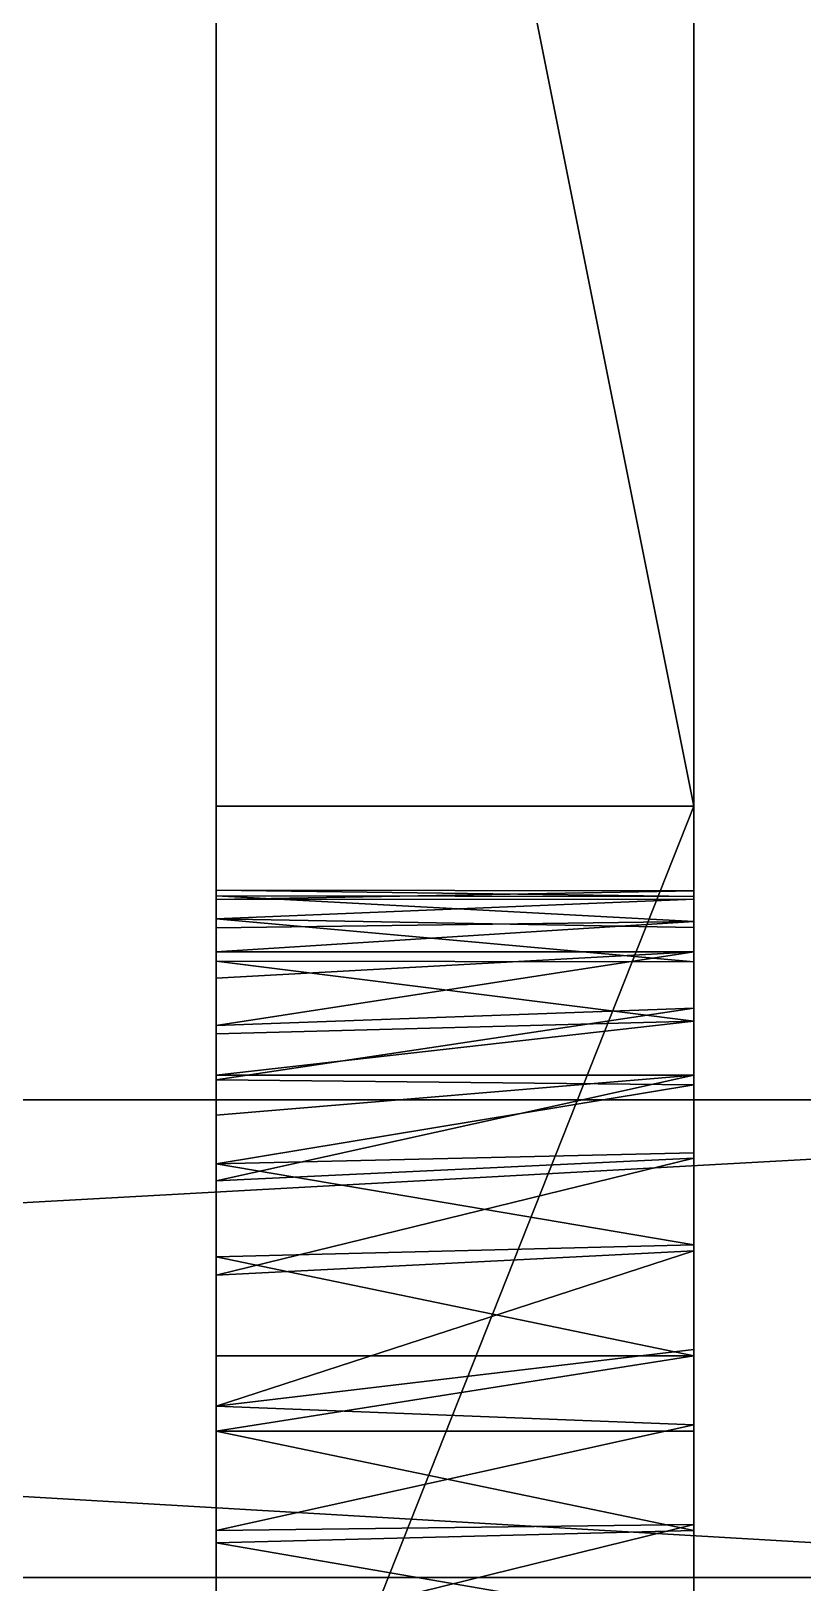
# Model space of a CAD drawing. Header units: inches. Extents: x 62 to 1153, y 3 to 780.
# Drawn here: x 119.31 to 125.78, y 26.65 to 39.66 of the extents above; entities that cross this region are included whole.
import ezdxf

# ---------------------------------------------------------------- set-up
doc = ezdxf.new("R2010")
doc.units = ezdxf.units.IN
doc.header["$MEASUREMENT"] = 0
doc.layers.add('Axel', color=2, linetype='Continuous')
doc.layers.add('Base', color=3, linetype='Continuous')

msp = doc.modelspace()

# ---------------------------------------------------------------- linework, layer by layer
at = {"layer": 'Axel'}
for points in [[(130.859, 26.701, -16.145), (62.359, 30.701, -16.145), (62.359, 26.701, -16.145)], [(62.359, 30.701, -16.145), (130.859, 26.701, -16.145), (134.859, 30.701, -16.145)], [(62.359, 30.701, -16.145), (134.859, 30.701, -20.145), (62.359, 30.701, -20.145)], [(134.859, 30.701, -20.145), (62.359, 30.701, -16.145), (134.859, 30.701, -16.145)], [(134.859, 30.701, -20.145), (62.359, 26.701, -20.145), (62.359, 30.701, -20.145)], [(62.359, 26.701, -20.145), (134.859, 30.701, -20.145), (130.859, 26.701, -20.145)], [(130.859, 26.701, -16.145), (62.359, 26.701, -20.145), (130.859, 26.701, -20.145)], [(62.359, 26.701, -20.145), (130.859, 26.701, -16.145), (62.359, 26.701, -16.145)]]:
    msp.add_3dface(points, dxfattribs=at)
at = {"layer": 'Base'}
for points in [[(120.863, 53.163), (120.863, 33.163), (124.863, 33.163)], [(120.863, 53.163), (124.863, 33.163), (124.863, 53.163)], [(120.863, 30.573, -21.311), (120.863, 53.163, -44), (120.863, 30.023, -21.622)], [(120.863, 31.163, -44), (120.863, 30.023, -21.622), (120.863, 53.163, -44)], [(120.863, 30.573, -21.311), (120.863, 30.91, -21.058), (120.863, 53.163, -44)], [(120.863, 33.163, -4.1), (120.863, 53.163), (120.863, 30.87, -14.412)], [(120.863, 53.163), (120.863, 33.163, -4.1), (120.863, 33.163)], [(120.863, 31.326, -14.849), (120.863, 30.87, -14.412), (120.863, 53.163)], [(120.863, 31.722, -15.341), (120.863, 53.163), (120.863, 31.942, -15.702)], [(120.863, 32.142, -16.132), (120.863, 31.942, -15.702), (120.863, 53.163)], [(120.863, 31.326, -14.849), (120.863, 53.163), (120.863, 31.722, -15.341)], [(120.863, 32.458, -17.936), (120.863, 32.411, -17.095), (120.863, 53.163)], [(120.863, 32.379, -18.563), (120.863, 32.458, -17.936), (120.863, 53.163, -44)], [(120.863, 32.411, -17.095), (120.863, 32.142, -16.132), (120.863, 53.163)], [(120.863, 32.219, -19.175), (120.863, 32.379, -18.563), (120.863, 53.163, -44)], [(120.863, 31.864, -19.939), (120.863, 32.219, -19.175), (120.863, 53.163, -44)], [(120.863, 53.163), (120.863, 53.163, -44), (120.863, 32.458, -17.936)], [(120.863, 31.256, -20.733), (120.863, 31.864, -19.939), (120.863, 53.163, -44)], [(120.863, 30.91, -21.058), (120.863, 31.256, -20.733), (120.863, 53.163, -44)], [(124.863, 53.163), (124.863, 30.827, -14.381), (124.863, 31.469, -15.004)], [(124.863, 53.163), (124.863, 33.163, -4.1), (124.863, 30.827, -14.381)], [(124.863, 53.163), (124.863, 33.163), (124.863, 33.163, -4.1)], [(124.863, 31.942, -15.702), (124.863, 53.163), (124.863, 31.469, -15.004)], [(124.863, 53.163), (124.863, 31.942, -15.702), (124.863, 32.197, -16.28)], [(124.863, 32.406, -17.096), (124.863, 32.453, -17.936), (124.863, 53.163)], [(124.863, 32.197, -16.28), (124.863, 32.406, -17.096), (124.863, 53.163)], [(124.863, 32.145, -19.372), (124.863, 53.163, -48), (124.863, 32.384, -18.564)], [(124.863, 31.859, -19.936), (124.863, 53.163, -48), (124.863, 32.145, -19.372)], [(124.863, 30.91, -21.058), (124.863, 53.163, -48), (124.863, 31.362, -20.615)], [(124.863, 32.453, -17.936), (124.863, 32.384, -18.564), (124.863, 53.163)], [(124.863, 31.362, -20.615), (124.863, 53.163, -48), (124.863, 31.859, -19.936)], [(124.863, 53.163), (124.863, 32.384, -18.564), (124.863, 53.163, -48)], [(124.863, 30.213, -21.53), (124.863, 29.436, -21.857), (124.863, 53.163, -48)], [(124.863, 28.611, -22.027), (124.863, 53.163, -48), (124.863, 29.436, -21.857)], [(124.863, 30.91, -21.058), (124.863, 30.213, -21.53), (124.863, 53.163, -48)], [(124.863, 3.163, -48), (124.863, 53.163, -48), (124.863, 27.979, -22.041)], [(124.863, 53.163, -48), (124.863, 28.611, -22.027), (124.863, 27.979, -22.041)], [(120.863, 23.063, -4.1), (120.863, 33.163, -4.1), (120.863, 27.926, -13.465)], [(124.863, 33.163, -4.1), (120.863, 23.063, -4.1), (124.863, 23.063, -4.1)], [(120.863, 30.87, -14.412), (120.863, 30.166, -13.948), (120.863, 33.163, -4.1)], [(120.863, 30.166, -13.948), (120.863, 29.386, -13.63), (120.863, 33.163, -4.1)], [(120.863, 28.558, -13.471), (120.863, 27.926, -13.465), (120.863, 33.163, -4.1)], [(120.863, 29.386, -13.63), (120.863, 28.558, -13.471), (120.863, 33.163, -4.1)], [(124.863, 33.163, -4.1), (124.863, 33.163), (120.863, 33.163)], [(124.863, 33.163, -4.1), (120.863, 33.163), (120.863, 33.163, -4.1)], [(120.863, 23.063, -4.1), (124.863, 33.163, -4.1), (120.863, 33.163, -4.1)], [(124.863, 28.558, -13.476), (124.863, 29.487, -13.66), (124.863, 33.163, -4.1)], [(124.863, 29.487, -13.66), (124.863, 30.259, -13.997), (124.863, 33.163, -4.1)], [(124.863, 30.259, -13.997), (124.863, 30.827, -14.381), (124.863, 33.163, -4.1)], [(124.863, 33.163, -4.1), (124.863, 23.063, -4.1), (124.863, 27.926, -13.459)], [(124.863, 33.163, -4.1), (124.863, 27.926, -13.459), (124.863, 28.558, -13.476)], [(120.863, 32.411, -17.095), (120.863, 32.458, -17.936), (124.863, 32.406, -17.096)], [(120.863, 32.458, -17.936), (120.863, 32.379, -18.563), (124.863, 32.453, -17.936)], [(120.863, 32.458, -17.936), (124.863, 32.453, -17.936), (124.863, 32.406, -17.096)], [(120.863, 32.379, -18.563), (124.863, 32.384, -18.564), (124.863, 32.453, -17.936)], [(120.863, 32.411, -17.095), (124.863, 32.197, -16.28), (120.863, 32.142, -16.132)], [(124.863, 32.197, -16.28), (120.863, 32.411, -17.095), (124.863, 32.406, -17.096)], [(120.863, 32.219, -19.175), (124.863, 32.384, -18.564), (120.863, 32.379, -18.563)], [(124.863, 32.145, -19.372), (124.863, 32.384, -18.564), (120.863, 32.219, -19.175)], [(124.863, 32.145, -19.372), (120.863, 32.219, -19.175), (124.863, 31.859, -19.936)], [(124.863, 31.859, -19.936), (120.863, 32.219, -19.175), (120.863, 31.864, -19.939)], [(124.863, 31.942, -15.702), (120.863, 31.942, -15.702), (124.863, 32.197, -16.28)], [(120.863, 31.942, -15.702), (120.863, 32.142, -16.132), (124.863, 32.197, -16.28)], [(124.863, 31.942, -15.702), (124.863, 31.469, -15.004), (120.863, 31.326, -14.849)], [(120.863, 31.722, -15.341), (120.863, 31.942, -15.702), (124.863, 31.942, -15.702)], [(120.863, 31.326, -14.849), (120.863, 31.722, -15.341), (124.863, 31.942, -15.702)], [(120.863, 31.864, -19.939), (124.863, 31.362, -20.615), (124.863, 31.859, -19.936)], [(120.863, 31.256, -20.733), (124.863, 31.362, -20.615), (120.863, 31.864, -19.939)], [(124.863, 30.827, -14.381), (120.863, 30.87, -14.412), (124.863, 31.469, -15.004)], [(120.863, 31.326, -14.849), (124.863, 31.469, -15.004), (120.863, 30.87, -14.412)], [(124.863, 30.91, -21.058), (124.863, 31.362, -20.615), (120.863, 30.91, -21.058)], [(124.863, 31.362, -20.615), (120.863, 31.256, -20.733), (120.863, 30.91, -21.058)], [(120.863, 28.137, -22.048), (120.863, 29.232, -21.91), (120.863, 31.163, -44)], [(120.863, 31.163, -44), (120.863, 3.163, -44), (120.863, 27.094, -21.913)], [(120.863, 29.232, -21.91), (120.863, 30.023, -21.622), (120.863, 31.163, -44)], [(120.863, 27.094, -21.913), (120.863, 28.137, -22.048), (120.863, 31.163, -44)], [(124.863, 30.91, -21.058), (120.863, 30.023, -21.622), (124.863, 30.213, -21.53)], [(124.863, 30.91, -21.058), (120.863, 30.91, -21.058), (120.863, 30.573, -21.311)], [(120.863, 30.023, -21.622), (124.863, 30.91, -21.058), (120.863, 30.573, -21.311)], [(124.863, 30.827, -14.381), (120.863, 30.166, -13.948), (120.863, 30.87, -14.412)], [(124.863, 30.827, -14.381), (124.863, 30.259, -13.997), (120.863, 30.166, -13.948)], [(124.863, 29.487, -13.66), (120.863, 30.166, -13.948), (124.863, 30.259, -13.997)], [(124.863, 30.213, -21.53), (120.863, 29.232, -21.91), (124.863, 29.436, -21.857)], [(124.863, 30.213, -21.53), (120.863, 30.023, -21.622), (120.863, 29.232, -21.91)], [(124.863, 29.487, -13.66), (120.863, 29.386, -13.63), (120.863, 30.166, -13.948)], [(120.863, 29.386, -13.63), (124.863, 29.487, -13.66), (124.863, 28.558, -13.476)], [(124.863, 29.436, -21.857), (120.863, 28.137, -22.048), (124.863, 28.611, -22.027)], [(120.863, 28.137, -22.048), (124.863, 29.436, -21.857), (120.863, 29.232, -21.91)], [(124.863, 28.558, -13.476), (120.863, 28.558, -13.471), (120.863, 29.386, -13.63)], [(120.863, 28.137, -22.048), (124.863, 27.979, -22.041), (124.863, 28.611, -22.027)], [(124.863, 28.558, -13.476), (120.863, 27.926, -13.465), (120.863, 28.558, -13.471)], [(124.863, 28.558, -13.476), (124.863, 27.926, -13.459), (120.863, 27.926, -13.465)], [(124.863, 27.979, -22.041), (120.863, 28.137, -22.048), (120.863, 27.094, -21.913)], [(120.863, 27.094, -21.913), (124.863, 27.145, -21.923), (124.863, 27.979, -22.041)], [(124.863, 27.979, -22.041), (124.863, 27.145, -21.923), (124.863, 3.163, -48)], [(120.863, 26.991, -13.615), (120.863, 23.063, -4.1), (120.863, 27.926, -13.465)], [(120.863, 26.991, -13.615), (120.863, 27.926, -13.465), (124.863, 27.093, -13.588)], [(124.863, 27.926, -13.459), (124.863, 27.093, -13.588), (120.863, 27.926, -13.465)], [(124.863, 27.093, -13.588), (124.863, 27.926, -13.459), (124.863, 23.063, -4.1)], [(124.863, 27.145, -21.923), (120.863, 26.16, -21.555), (124.863, 26.351, -21.644)], [(120.863, 27.094, -21.913), (120.863, 26.16, -21.555), (124.863, 27.145, -21.923)], [(120.863, 26.16, -21.555), (120.863, 27.094, -21.913), (120.863, 3.163, -44)], [(124.863, 26.301, -13.877), (120.863, 26.991, -13.615), (124.863, 27.093, -13.588)], [(124.863, 26.351, -21.644), (124.863, 3.163, -48), (124.863, 27.145, -21.923)], [(124.863, 27.093, -13.588), (124.863, 23.063, -4.1), (124.863, 26.301, -13.877)], [(120.863, 26.206, -13.923), (120.863, 23.063, -4.1), (120.863, 26.991, -13.615)], [(120.863, 26.206, -13.923), (120.863, 26.991, -13.615), (124.863, 26.301, -13.877)]]:
    msp.add_3dface(points, dxfattribs=at)

doc.saveas('drawing.dxf')
